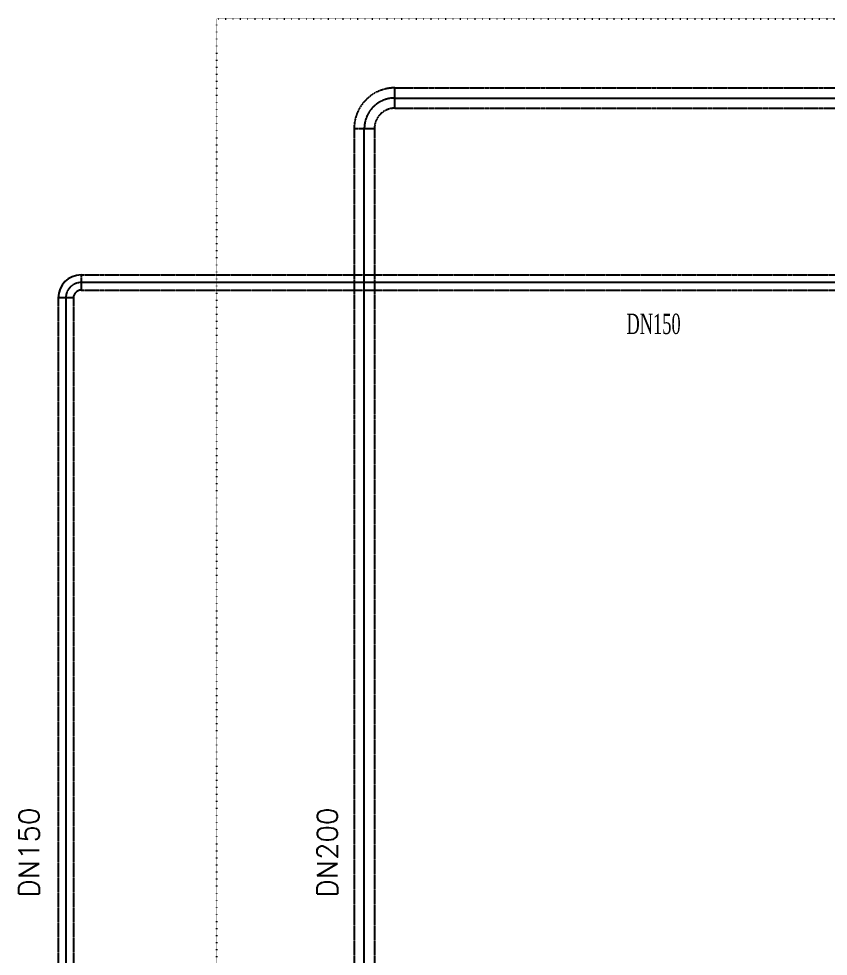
# Model space of a CAD drawing. Header units: millimetres. Extents: x -702765 to 835888, y -645289 to 262.
# Drawn here: x 720933 to 728897, y -314426 to -305199 of the extents above; entities that cross this region are included whole.
import ezdxf
from ezdxf.enums import TextEntityAlignment as Align

# ---------------------------------------------------------------- set-up
doc = ezdxf.new("R2010")
doc.units = ezdxf.units.MM
doc.header["$LTSCALE"] = 0.01
for name, pattern in [('ACAD_ISO07W100', [3, 0, -3]), ('CENTER', [2, 1.25, -0.25, 0.25, -0.25]), ('DASHED', [19.049999999999997, 12.7, -6.349999999999999])]:
    doc.linetypes.add(name, pattern=pattern)
for name, color, linetype in [('centre', 8, 'CENTER'), ('HACTH', 9, 'Continuous'), ('HATCH', 8, 'Continuous'), ('NET ONG', 3, 'Continuous'), ('PIPE', 3, 'Continuous')]:
    doc.layers.add(name, color=color, linetype=linetype)
doc.styles.add('text', font='romans.shx', dxfattribs={"width": 0.8, "bigfont": 'romansvn.shx'})
doc.styles.add('TUYEN', font='vntimeh.shx', dxfattribs={"width": 0.6, "height": 200})

msp = doc.modelspace()

# ---------------------------------------------------------------- linework, layer by layer
at = {"color": 2, "linetype": 'ACAD_ISO07W100', "ltscale": 40}
msp.add_lwpolyline([(722880.6440986829, -325948.8416218222), (722880.6440986829, -305199.0887225899), (732912.7274969273, -305199.0887225899), (732912.7274969273, -333719.3833910567)], dxfattribs=at)
at = {"layer": 'centre', "linetype": 'CENTER', "ltscale": 300}
for p, q in [((724632.4082833353, -305979.3971223653), (773462.6332348143, -305979.3971223653)), ((724332.4082833353, -319092.0043715193), (724332.4082833348, -306279.3971223651)), ((732878.2331522244, -307795.3453854227), (721546.0973468563, -307795.3453854227)), ((721396.0973468563, -307945.3453854227), (721396.1011613401, -318700.0048862961))]:
    msp.add_line(p, q, dxfattribs=at)
for centre, radius in [((724632.4082833353, -306279.3971223653), 300), ((721546.0973468563, -307945.3453854227), 150)]:
    msp.add_arc(centre, radius, 90, 180, dxfattribs=at)
at = {"layer": 'HATCH'}
for points in [[(727875.4326293797, -308212.951346033, 0, 0, 0), (728426.663950342, -308212.9513460339, 99.99999999999999, 0, 0), (728670.0641117061, -308212.9513460339, 0, 0, 0)], [(721051.0815901372, -312747.4484584087, 0, 0, 0), (721051.0815901381, -312196.2171374464, 99.99999999999999, 0, 0), (721051.0815901381, -311952.8169760823, 0, 0, 0)], [(723994.6327237065, -312045.8372770729, 0, 0, 0), (723994.6327237075, -312597.0685980353, 99.99999999999999, 0, 0), (723994.6327237075, -312840.4687593994, 0, 0, 0)]]:
    msp.add_lwpolyline(points, format="xyseb", dxfattribs=at)
at = {"layer": 'NET ONG', "linetype": 'Continuous'}
for radius in [225, 75]:
    msp.add_arc((721546.0973468563, -307945.3453854227), radius, 90, 180, dxfattribs=at)
at = {"layer": 'PIPE', "linetype": 'DASHED', "ltscale": 25}
for p, q in [((724632.4082833353, -305879.3971223653), (773474.7943623838, -305879.3971223653)), ((724632.4082833353, -306079.3971223653), (724632.4082833353, -305879.3971223653)), ((724632.4082833353, -306079.3971223654), (733228.233128827, -306079.3971223654)), ((724232.4082833353, -306279.3971223651), (724432.4082833353, -306279.3971223652)), ((724232.4082833353, -306279.3971223651), (724232.4082833353, -318420.8491696941)), ((724432.4082833353, -306279.3971223653), (724432.4082833353, -318420.8491696941)), ((721546.0973468563, -307720.3453854227), (721546.0973468563, -307870.3453854227)), ((721546.0973468563, -307720.3453854227), (732878.2331522244, -307720.3453854227)), ((721546.0973468563, -307870.3453854227), (732878.2331522244, -307870.3453854227)), ((721321.0973468561, -307945.3453854227), (721321.1011613399, -318700.0048862961)), ((721471.0973468565, -307945.3453854227), (721321.097346856, -307945.3453854227)), ((721471.0973468565, -307945.3453854227), (721321.097346856, -307945.3453854227)), ((721471.0973468563, -307945.3453854227), (721471.10116134, -318700.0048862961))]:
    msp.add_line(p, q, dxfattribs=at)
for radius in [400, 200]:
    msp.add_arc((724632.4082833353, -306279.3971223653), radius, 90, 180, dxfattribs=at)

# ---------------------------------------------------------------- texts
at = {"layer": 'HACTH', "color": 4, "style": 'TUYEN', "width": 0.6}
msp.add_text('DN150', height=200, dxfattribs=at).set_placement((727178.3023434661, -308301.8496495925), align=Align.CENTER)
at = {"layer": 'HACTH', "color": 4, "style": 'text'}
for s, p in [('DN150', (721132.7159819881, -313404.9193228361)), ('DN200', (724068.3152030482, -313404.9193228361))]:
    msp.add_text(s, height=200, rotation=90, dxfattribs=at).set_placement(p, align=Align.CENTER)

doc.saveas('drawing.dxf')
